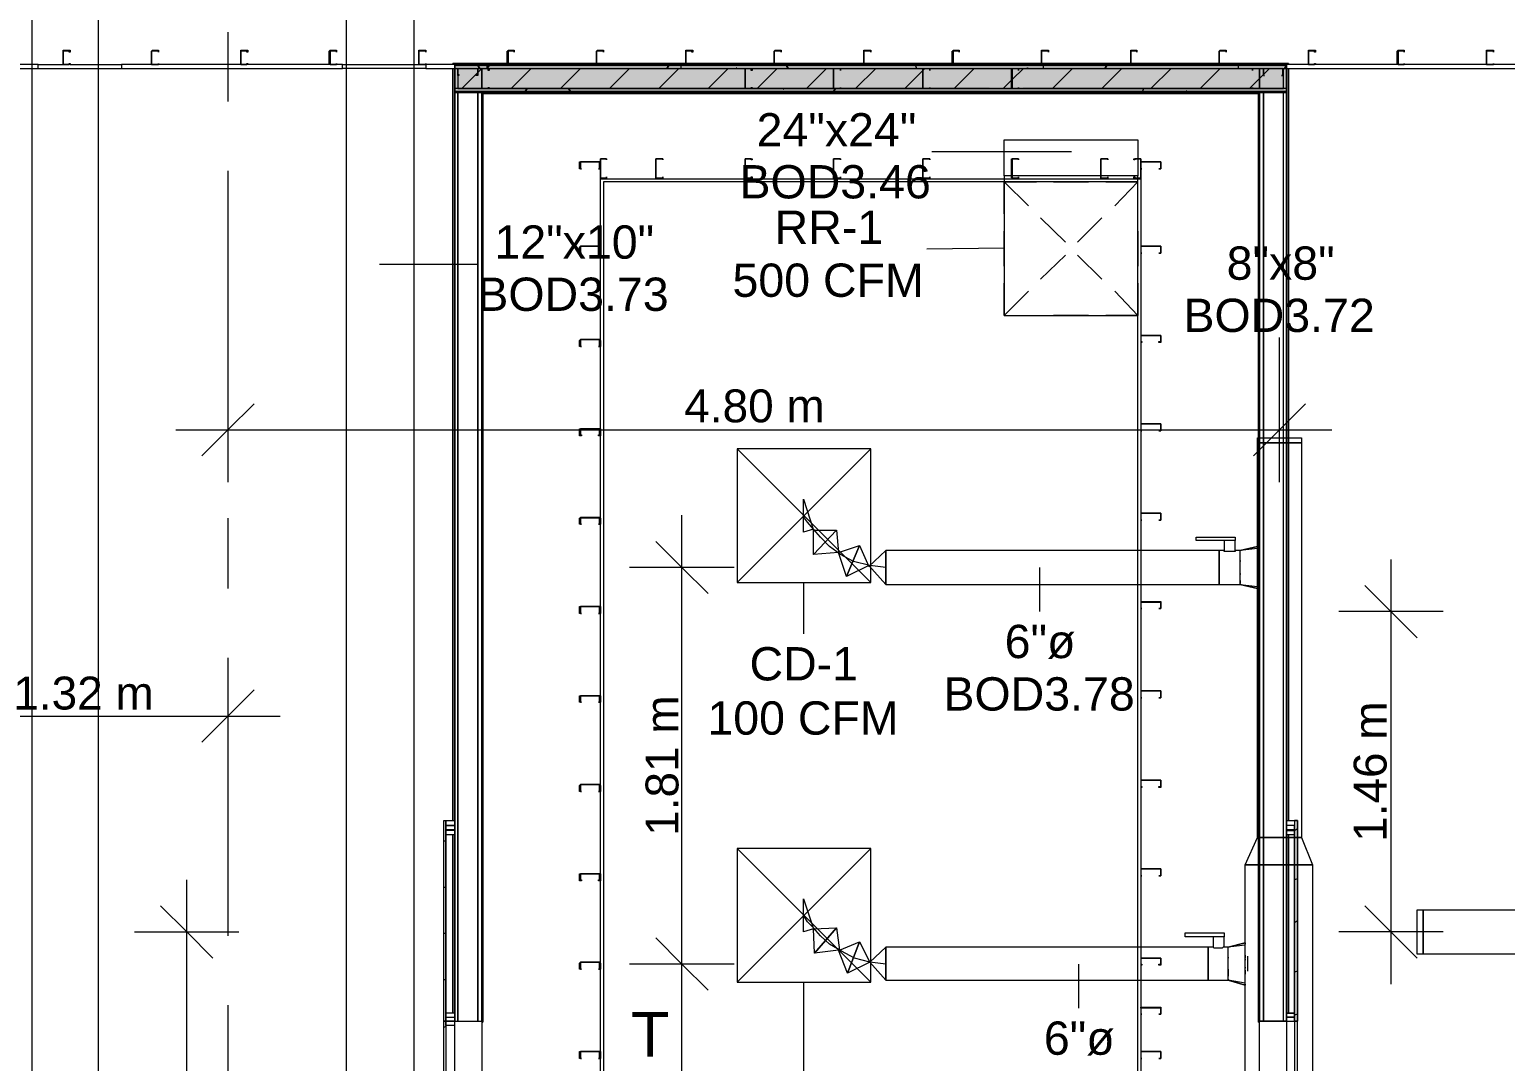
# Model space of a CAD drawing. Header units: metres. Extents: x -2 to 237, y -8 to 52.
# Drawn here: x 45.52 to 52.26, y 16.67 to 21.38 of the extents above; entities that cross this region are included whole.
import ezdxf

# ---------------------------------------------------------------- set-up
doc = ezdxf.new("R2010")
doc.units = ezdxf.units.M
doc.layers.add('HVAC - Ductos', color=5, linetype='Continuous', lineweight=0)
doc.layers.add('PDF2_Text', color=7, linetype='Continuous', lineweight=0)
doc.layers.add('PDF2_Geometry', color=7, linetype='Continuous', lineweight=0, true_color=0xaaaaaa)
doc.layers.add('PDF2_Solid Fills', color=7, linetype='Continuous', lineweight=0, true_color=0xffffff)
doc.styles.add('PDF Helvetica', font='')
doc.styles.get('PDF Helvetica').set_extended_font_data('Helvetica')

msp = doc.modelspace()

# ---------------------------------------------------------------- hatches: boundary and pattern name
at = {"layer": 'PDF2_Solid Fills', "lineweight": 0, "transparency": 33554559}
for points in [[(47.479, 21.1078), (47.479, 21.1994), (47.4653, 21.1994), (47.4653, 21.0941), (51.2589, 21.0941), (51.2589, 21.1994), (51.2452, 21.1994), (51.2452, 21.1078)], [(50.0081, 21.1124), (51.2589, 21.1078), (51.2589, 21.1994), (47.4653, 21.1994), (47.4653, 21.1078), (50.0036, 21.1124)], [(50.0081, 21.1124), (51.2451, 21.1078), (51.2451, 21.1994), (47.479, 21.1994), (47.479, 21.1078), (50.0036, 21.1124)]]:
    msp.add_hatch(color=256, dxfattribs=at).paths.add_polyline_path(points)

# ---------------------------------------------------------------- linework, layer by layer
at = {"layer": 'HVAC - Ductos', "lineweight": 0}
for points in [[(45.8387, 26.2118), (45.8387, 15.6922), (45.5364, 15.6922), (45.5364, 26.2118)], [(47.2774, 23.5086), (47.2774, 16.0542), (46.9705, 16.0542), (46.9705, 23.5086)], [(49.9714, 20.7092), (49.9714, 20.8741), (50.5808, 20.8741), (50.5808, 20.7092)], [(48.7527, 18.8536), (49.3621, 18.8536), (49.3621, 19.463), (48.7527, 19.463)], [(51.3277, 19.4905), (51.126, 19.4905), (51.126, 19.5134), (51.3277, 19.5134)], [(49.3117, 19.0232), (49.2521, 18.8811), (49.2155, 18.991), (49.1009, 18.9819), (49.2063, 19.0919), (49.2155, 18.991)], [(51.0252, 19.0598), (51.0252, 19.046), (50.8465, 19.046), (50.8465, 19.0598)], [(49.4308, 18.8445), (49.4308, 18.849), (49.4308, 18.8536), (49.4308, 18.8674), (49.4308, 18.8857), (49.4308, 18.904), (49.4308, 18.9223), (49.4308, 18.9407), (49.4308, 18.959), (49.4308, 18.9774), (49.4308, 18.9865), (49.4308, 18.9956), (49.4308, 19.0002), (49.4308, 18.9956), (49.4308, 18.9865), (49.4308, 18.9774), (49.4308, 18.959), (49.4308, 18.9407), (49.4308, 18.9223), (49.4308, 18.904), (49.4308, 18.8857), (49.4308, 18.8674), (49.4308, 18.8536), (49.4308, 18.849)], [(51.0482, 18.9544), (51.0482, 18.9498)], [(51.0482, 18.8948), (51.0482, 18.8903)], [(51.3277, 17.6899), (51.3781, 17.5661), (51.071, 17.5661), (51.126, 17.6899)], [(48.7527, 17.0301), (49.3621, 17.0301), (49.3621, 17.6395), (48.7527, 17.6395)], [(49.2063, 17.2775), (49.1055, 17.163), (49.1009, 17.2729), (49.0551, 17.2592), (49.0551, 17.4104), (49.1009, 17.2729)], [(51.8545, 17.1584), (51.8545, 17.36), (51.882, 17.36), (51.882, 17.1584)], [(54.5256, 17.1584), (51.882, 17.1584), (51.882, 17.36), (54.5256, 17.36)], [(50.7961, 17.2363), (50.7961, 17.2546), (50.9749, 17.2546), (50.9749, 17.2363)], [(50.9245, 17.1905), (50.9015, 17.1905), (50.9015, 17.1859), (50.9015, 17.1813), (50.9015, 17.1676), (50.9015, 17.1538), (50.9015, 17.1355), (50.9015, 17.1125), (50.9015, 17.0943), (50.9015, 17.0759), (50.9015, 17.0576), (50.9015, 17.0485), (50.9015, 17.0393), (50.9932, 17.0393), (50.9932, 17.0439), (50.9932, 17.0485), (50.9932, 17.0576), (50.9932, 17.0759), (50.9932, 17.0943), (50.9932, 17.1125), (50.9932, 17.1355), (50.9932, 17.1538), (50.9932, 17.1676), (50.9932, 17.1813), (50.9932, 17.1859), (50.9932, 17.1905), (50.9749, 17.1905), (50.9749, 17.2363), (50.9703, 17.2363), (50.9657, 17.2363), (50.9611, 17.2363), (50.9565, 17.2363), (50.9474, 17.2363), (50.9428, 17.2363), (50.9336, 17.2363), (50.929, 17.2363), (50.9245, 17.2363)], [(49.3575, 17.1217), (49.2567, 17.0713), (49.3117, 17.2134), (49.3575, 17.1217), (49.4308, 17.0393), (50.9015, 17.0393), (50.9015, 17.0485), (50.9015, 17.0576), (50.9015, 17.0759), (50.9015, 17.0943), (50.9015, 17.1125), (50.9015, 17.1355), (50.9015, 17.1538), (50.9015, 17.1676), (50.9015, 17.1813), (50.9015, 17.1859), (50.9015, 17.1905), (49.4308, 17.1905), (49.4308, 17.0393), (49.4308, 17.1905)], [(49.4308, 17.0393), (49.4308, 17.0485), (49.4308, 17.0576), (49.4308, 17.0759), (49.4308, 17.0943), (49.4308, 17.1125), (49.4308, 17.1355), (49.4308, 17.1538), (49.4308, 17.1676), (49.4308, 17.1813), (49.4308, 17.1859), (49.4308, 17.1905), (49.4308, 17.1859), (49.4308, 17.1813), (49.4308, 17.1676), (49.4308, 17.1538), (49.4308, 17.1355), (49.4308, 17.1125), (49.4308, 17.0943), (49.4308, 17.0759), (49.4308, 17.0576), (49.4308, 17.0485)], [(50.9932, 17.1447), (50.9932, 17.1401)], [(50.9932, 17.0897), (50.9932, 17.0851), (50.9932, 17.0576), (50.9932, 17.0851)]]:
    msp.add_lwpolyline(points, close=True, dxfattribs=at)
for points in [[(50.2785, 20.8192), (49.6416, 20.8192)], [(49.9714, 20.6817), (49.9714, 20.0724), (50.5808, 20.0724), (50.5808, 20.7092), (49.9714, 20.7092), (49.9714, 20.0724), (50.5808, 20.0724), (50.5808, 20.6817)], [(50.0814, 20.5717), (49.9714, 20.6817), (50.1181, 20.6817)], [(50.1959, 20.6817), (50.3563, 20.6817)], [(50.4342, 20.6817), (50.5808, 20.6817)], [(50.2509, 20.4068), (50.1364, 20.5168)], [(49.9714, 20.3793), (49.6187, 20.3747)], [(50.4159, 20.2373), (50.3059, 20.3473)], [(47.1216, 20.306), (47.5661, 20.306)], [(50.5808, 20.0724), (50.4754, 20.1823)], [(51.2268, 19.4905), (51.2268, 19.9715)], [(46.4298, 19.7883), (46.4298, 19.55), (46.4298, 19.3118)], [(51.2268, 19.3118), (51.2268, 19.55), (51.2268, 19.7883)], [(46.549, 19.6692), (46.4298, 19.55), (46.3107, 19.4309)], [(51.346, 19.6692), (51.2268, 19.55), (51.1077, 19.4309)], [(46.1916, 19.55), (51.4651, 19.55)], [(48.7527, 19.463), (49.3621, 18.8536)], [(49.3621, 19.463), (48.7527, 18.8536)], [(51.126, 18.9774), (51.126, 19.4905), (51.3277, 19.4905), (51.3277, 17.6899), (51.126, 17.6899), (51.126, 18.8674), (51.126, 18.8628)], [(49.1009, 19.0964), (49.0551, 19.0827), (49.0551, 19.2339), (49.1009, 19.0919), (49.2063, 19.0919), (49.1009, 18.9819), (49.1009, 19.0964), (49.1009, 19.0919)], [(48.5007, 13.7221), (48.5007, 17.1125), (48.5007, 19.1606)], [(49.4308, 18.9223), (49.3575, 18.9315), (49.2842, 18.9498), (49.2247, 18.9819), (49.1743, 19.0186), (49.133, 19.0598), (49.1009, 19.0964), (49.0735, 19.1285), (49.0597, 19.1468), (49.0551, 19.156)], [(48.3816, 19.0414), (48.5007, 18.9223), (48.6199, 18.8032)], [(49.3529, 18.9315), (49.2521, 18.8811), (49.3117, 19.0232), (49.3529, 18.9269), (49.3529, 18.9315), (49.4308, 18.8445), (50.9519, 18.8445), (50.9519, 18.849), (50.9519, 18.8536), (50.9519, 18.8674), (50.9519, 18.8857), (50.9519, 18.904), (50.9519, 18.9223), (50.9519, 18.9407), (50.9519, 18.959), (50.9519, 18.9774), (50.9519, 18.9865), (50.9519, 18.9956), (50.9519, 19.0002), (49.4308, 19.0002), (49.4308, 18.8445), (49.4308, 19.0002), (49.3529, 18.9269)], [(51.0482, 18.8536), (51.0482, 18.8674), (51.0482, 18.8857), (51.0482, 18.904), (51.0482, 18.9223), (51.0482, 18.9407), (51.0482, 18.959), (51.0482, 18.9774), (51.0482, 18.9865), (51.0482, 18.991), (51.0482, 18.9956), (51.0482, 19.0002), (51.0252, 19.0002), (51.0252, 19.046), (51.0207, 19.046), (51.0161, 19.046), (51.0115, 19.046), (51.0069, 19.046), (50.9978, 19.046), (50.9932, 19.046), (50.9886, 19.046), (50.9794, 19.046), (50.9749, 19.046), (50.9749, 19.0002), (50.9519, 19.0002), (50.9519, 18.9956), (50.9519, 18.9865), (50.9519, 18.9774), (50.9519, 18.959), (50.9519, 18.9407), (50.9519, 18.9223), (50.9519, 18.904), (50.9519, 18.8857), (50.9519, 18.8674), (50.9519, 18.8536), (50.9519, 18.849), (50.9519, 18.8445), (51.0482, 18.8445), (51.0482, 18.849), (51.0482, 18.8536), (51.0482, 18.8628), (51.0482, 18.8536), (51.0482, 18.849)], [(51.0252, 19.0002), (51.0252, 18.9956), (51.0207, 18.9956), (51.0115, 18.9956), (51.0023, 18.9956), (50.9932, 18.9956), (50.9886, 18.9956), (50.9794, 18.9956), (50.9749, 18.9956), (50.9749, 19.0002)], [(51.126, 18.9956), (51.126, 19.0048), (51.126, 19.0094), (51.126, 19.014), (51.126, 19.0186), (51.0482, 19.0002), (51.126, 19.0186), (51.126, 19.014)], [(51.126, 19.0094), (51.0482, 19.0002)], [(51.126, 18.8307), (51.126, 18.8261), (51.126, 18.8307), (51.126, 18.8353), (51.126, 18.849), (51.126, 18.8674), (51.126, 18.8903), (51.126, 18.9086), (51.126, 18.9315), (51.126, 18.9544), (51.126, 18.9774), (51.126, 18.991)], [(48.739, 18.9223), (48.5007, 18.9223), (48.2625, 18.9223)], [(50.1318, 18.9223), (50.1318, 18.7207)], [(51.126, 18.9819), (51.126, 18.9728)], [(51.126, 18.9682), (51.126, 18.9636)], [(51.126, 18.9407), (51.126, 18.9407)], [(51.1306, 18.9774), (51.1306, 18.9544), (51.1306, 18.9315), (51.1306, 18.9086), (51.1306, 18.8903), (51.1306, 18.8674)], [(51.7354, 18.959), (51.7354, 17.0209)], [(49.0551, 18.8536), (49.0551, 18.6199)], [(51.126, 18.904), (51.126, 18.8994)], [(51.126, 18.8765), (51.126, 18.8765)], [(51.126, 18.8261), (51.0482, 18.8445), (51.126, 18.8261)], [(51.0482, 18.8445), (51.126, 18.8353)], [(51.8545, 18.6016), (51.7354, 18.7207), (51.6163, 18.8399)], [(51.9737, 18.7207), (51.7354, 18.7207), (51.4972, 18.7207)], [(46.4298, 18.4825), (46.4298, 18.2443), (46.4298, 18.006)], [(46.549, 18.3634), (46.4298, 18.2443), (46.3107, 18.1251)], [(33.175, 18.2443), (37.4222, 18.2443), (39.3602, 18.2443), (42.2696, 18.2443), (45.1102, 18.2443), (46.668, 18.2443)], [(48.7527, 17.6395), (49.3621, 17.0301)], [(49.3621, 17.6395), (48.7527, 17.0301)], [(51.071, 17.1447), (51.071, 17.5661), (51.3781, 17.5661), (51.3781, 15.2616), (51.071, 15.2616), (51.071, 17.0851), (51.071, 17.0713), (51.071, 17.0667)], [(46.242, 13.7221), (46.242, 17.4974)], [(46.1228, 17.3783), (46.242, 17.2592), (46.3611, 17.1401)], [(51.8545, 17.1401), (51.7354, 17.2592), (51.6163, 17.3783)], [(49.4308, 17.1125), (49.3575, 17.1217), (49.2888, 17.1401), (49.2292, 17.1721), (49.1743, 17.2042), (49.133, 17.2408), (49.1009, 17.2775), (49.0735, 17.305), (49.0597, 17.3279), (49.0551, 17.3325)], [(46.0037, 17.2592), (46.242, 17.2592), (46.4802, 17.2592)], [(49.2155, 17.1767), (49.1055, 17.163), (49.2063, 17.2775), (49.2201, 17.1767), (49.3117, 17.2134), (49.2567, 17.0713), (49.2155, 17.1767), (49.2201, 17.1767)], [(51.9737, 17.2592), (51.7354, 17.2592), (51.4972, 17.2592)], [(48.3816, 17.2317), (48.5007, 17.1125), (48.6199, 16.9935)], [(50.9749, 17.1905), (50.9703, 17.1905), (50.9657, 17.1859), (50.9611, 17.1859), (50.9519, 17.1859), (50.9428, 17.1859), (50.9336, 17.1859), (50.929, 17.1859), (50.9245, 17.1905)], [(51.071, 17.2088), (50.9932, 17.1905), (51.071, 17.2088)], [(51.071, 17.1996), (50.9932, 17.1905)], [(51.071, 17.1905), (51.071, 17.1996), (51.071, 17.2042), (51.071, 17.2088), (51.071, 17.2042)], [(51.071, 17.0713), (51.071, 17.0805), (51.071, 17.1034), (51.071, 17.1263), (51.071, 17.1492), (51.071, 17.1584), (51.071, 17.163), (51.071, 17.1676), (51.071, 17.1859)], [(48.739, 17.1125), (48.5007, 17.1125), (48.2625, 17.1125)], [(50.3105, 17.1125), (50.3105, 16.911)], [(51.071, 17.1538), (51.071, 17.1401)], [(51.071, 17.1355), (51.071, 17.1309)], [(51.0802, 17.1492), (51.0802, 17.1263), (51.0802, 17.1034), (51.0802, 17.0805)], [(51.071, 17.0209), (51.071, 17.0163), (50.9932, 17.0393), (50.9932, 17.0439), (50.9932, 17.0393)], [(51.071, 17.0255), (50.9932, 17.0393), (51.071, 17.0163), (51.071, 17.0209), (51.071, 17.0255), (51.071, 17.0301), (51.071, 17.0393)], [(51.071, 17.0988), (51.071, 17.0943)], [(51.071, 17.0439), (51.071, 17.0576), (51.071, 17.0622)], [(51.071, 17.0347), (51.071, 17.0347)], [(49.0551, 17.0301), (49.0551, 15.9992)]]:
    msp.add_lwpolyline(points, dxfattribs=at)
at = {"layer": 'PDF2_Geometry', "lineweight": 0}
for points in [[(46.4298, 21.3644), (46.4298, 21.0483)], [(45.6784, 21.2774), (45.6784, 21.2774)], [(46.4893, 21.2774), (46.4893, 21.2774)], [(46.8971, 21.2774), (46.8971, 21.2774)], [(47.3003, 21.2819), (47.3324, 21.2819)], [(47.3003, 21.2774), (47.3003, 21.2819)], [(47.3003, 21.2774), (47.3003, 21.2178)], [(47.3003, 21.2774), (47.3003, 21.2774)], [(47.3324, 21.2774), (47.3003, 21.2774)], [(47.3003, 21.2178), (47.3003, 21.2774)], [(47.3324, 21.2819), (47.3324, 21.2728)], [(47.3324, 21.2728), (47.3324, 21.2774)], [(47.7081, 21.2774), (47.7081, 21.2774)], [(48.5191, 21.2774), (48.5191, 21.2774)], [(49.33, 21.2774), (49.33, 21.2774)], [(49.7378, 21.2774), (49.7378, 21.2774)], [(50.141, 21.2774), (50.141, 21.2774)], [(50.5488, 21.2774), (50.5488, 21.2774)], [(51.3597, 21.2774), (51.3597, 21.2774)], [(51.7675, 21.2774), (51.7675, 21.2774)], [(52.1707, 21.2774), (52.1707, 21.2774)], [(45.1194, 21.1994), (44.2306, 21.1994), (44.2306, 21.2178), (45.1194, 21.2178), (45.1194, 21.1994), (45.5638, 21.1994), (45.9441, 21.1994)], [(45.5638, 21.1994), (45.5638, 21.2178), (45.6784, 21.2178)], [(45.6784, 21.2178), (45.6784, 21.2178)], [(45.6784, 21.2178), (45.6784, 21.2178)], [(45.7105, 21.2178), (45.9441, 21.2178), (45.9441, 21.1994), (46.9521, 21.1994), (46.9521, 21.2178), (47.3324, 21.2178), (47.3324, 21.1994), (47.6119, 21.1994)], [(46.1136, 21.2728), (46.1136, 21.2728)], [(46.1136, 21.2224), (46.1136, 21.2224)], [(46.4893, 21.2178), (46.4893, 21.2178)], [(46.4893, 21.2178), (46.4893, 21.2178)], [(46.8971, 21.2178), (46.8971, 21.2178)], [(46.9247, 21.2728), (46.9247, 21.2728)], [(46.9247, 21.2224), (46.9247, 21.2224)], [(47.3003, 21.2178), (47.3324, 21.2178)], [(47.3003, 21.2178), (47.3003, 21.2178)], [(47.3003, 21.2178), (47.3003, 21.2178)], [(47.3324, 21.2178), (47.3003, 21.2178)], [(47.3324, 21.2728), (47.3324, 21.2728)], [(47.3324, 21.2224), (47.3324, 21.2224)], [(47.5707, 21.1994), (47.6119, 21.1994), (47.6119, 21.2178), (47.3324, 21.2178), (47.3324, 21.1994), (47.4836, 21.1994)], [(47.4653, 21.1078), (47.4653, 21.2132), (51.2589, 21.2132), (51.2589, 21.2178), (51.2589, 21.2132), (47.4653, 21.2132), (47.4653, 21.2178), (51.2589, 21.2178), (50.984, 21.2178), (51.2589, 21.2178), (51.2589, 21.2224), (50.9519, 21.2224), (50.5488, 21.2224), (50.141, 21.2224), (49.7378, 21.2224), (50.141, 21.2224), (50.5488, 21.2224), (50.9519, 21.2224), (51.2589, 21.2224), (51.2589, 21.2178), (51.2589, 21.2132), (51.2589, 21.1078)], [(47.4653, 21.2224), (47.4653, 21.2224)], [(47.621, 21.1994), (51.2589, 21.1994), (51.2589, 21.2132), (47.4653, 21.2132), (47.4653, 21.1994), (47.5889, 21.1994)], [(47.6119, 21.2178), (48.4961, 21.2178)], [(47.7081, 21.2178), (47.7081, 21.2178)], [(47.7356, 21.2728), (47.7356, 21.2728)], [(47.7356, 21.2224), (47.7356, 21.2224)], [(48.1433, 21.2728), (48.1433, 21.2728)], [(48.1433, 21.2224), (48.1433, 21.2224)], [(48.5191, 21.2178), (48.5191, 21.2178)], [(48.5191, 21.2178), (48.5191, 21.2178)], [(48.6245, 21.2132), (48.6245, 21.2132)], [(48.6245, 21.2132), (48.6245, 21.2132)], [(48.9543, 21.2728), (48.9543, 21.2728)], [(48.9543, 21.2224), (48.9543, 21.2224)], [(49.33, 21.2178), (49.33, 21.2178)], [(49.33, 21.2178), (49.33, 21.2178)], [(49.3621, 21.2728), (49.3621, 21.2728)], [(49.3621, 21.2224), (49.3621, 21.2224)], [(49.7378, 21.2178), (49.7378, 21.2178)], [(49.7653, 21.2728), (49.7653, 21.2728)], [(49.7653, 21.2224), (49.7653, 21.2224)], [(50.141, 21.2178), (50.141, 21.2178)], [(50.141, 21.2178), (50.141, 21.2178)], [(50.1501, 21.2178), (51.039, 21.2178)], [(50.1731, 21.2728), (50.1731, 21.2728)], [(50.1731, 21.2224), (50.1731, 21.2224)], [(50.2005, 21.2132), (50.2005, 21.2132)], [(50.2005, 21.2132), (50.2005, 21.2132)], [(50.5488, 21.2178), (50.5488, 21.2178)], [(50.5488, 21.2178), (50.5488, 21.2178)], [(50.5762, 21.2728), (50.5762, 21.2728)], [(50.5762, 21.2224), (50.5762, 21.2224)], [(50.984, 21.2728), (50.984, 21.2728)], [(50.984, 21.2224), (50.984, 21.2224)], [(51.039, 21.1994), (53.229, 21.1994), (53.229, 21.2178), (54.1179, 21.2178), (54.1179, 21.1994), (56.2254, 21.1994), (56.4317, 21.1994)], [(51.2498, 21.1994), (51.2589, 21.2132), (51.2498, 21.1994), (51.2452, 21.1948)], [(51.2589, 21.2224), (51.2589, 21.2224)], [(51.3597, 21.2178), (51.3597, 21.2178)], [(51.3597, 21.2178), (51.3597, 21.2178)], [(51.7675, 21.2178), (51.7675, 21.2178)], [(51.795, 21.2728), (51.795, 21.2728)], [(51.795, 21.2224), (51.795, 21.2224)], [(52.1707, 21.2178), (52.1707, 21.2178)], [(52.1707, 21.2178), (52.1707, 21.2178)], [(52.2028, 21.2728), (52.2028, 21.2728)], [(52.2028, 21.2224), (52.2028, 21.2224)], [(47.3324, 21.1994), (46.9521, 21.1994)], [(47.4653, 16.8331), (47.4241, 16.8331), (47.4241, 16.8514), (47.4653, 16.8514), (47.479, 16.8514), (47.479, 21.0895), (47.4653, 21.0895), (47.4653, 21.1994), (47.4653, 21.0895), (47.4653, 21.0849), (47.4653, 21.0895), (47.4653, 16.8514), (47.4241, 16.8514), (47.4241, 16.8698), (47.4241, 17.7265), (47.4653, 17.7265), (47.4653, 17.7219), (47.4241, 17.7219), (47.4241, 17.7036), (47.4653, 17.7036), (47.4653, 16.8881), (47.4241, 16.8881), (47.4241, 16.8698), (47.4653, 16.8698)], [(47.479, 21.1994), (47.5889, 21.1994), (47.4653, 21.1994), (47.4653, 21.1078), (47.4653, 21.0941), (51.2589, 21.0941), (51.2589, 21.1078), (51.2589, 21.1994)], [(47.479, 21.1674), (47.479, 21.1078), (51.2452, 21.1078), (51.2452, 21.1994), (47.621, 21.1994), (51.2589, 21.1994), (51.2589, 21.1078), (47.4653, 21.1078), (47.4653, 21.1994)], [(47.5707, 21.1994), (47.5707, 21.1994)], [(47.5707, 21.1994), (47.5707, 21.1994)], [(47.5889, 21.1994), (47.5889, 21.1994)], [(47.5889, 21.1994), (47.5889, 21.1994)], [(48.4961, 21.1994), (50.1501, 21.1994)], [(48.7894, 21.1994), (48.7894, 21.1994)], [(48.7894, 21.1994), (48.7894, 21.1994)], [(49.2247, 21.1903), (49.2247, 21.1903)], [(49.6003, 21.1994), (49.6003, 21.1994)], [(49.6003, 21.1994), (49.6003, 21.1994)], [(49.6324, 21.1903), (49.6324, 21.1903)], [(50.0081, 21.1994), (50.0081, 21.1994)], [(50.0356, 21.1903), (50.0356, 21.1903)], [(47.4241, 17.7265), (47.4241, 17.7448), (47.4241, 17.7678), (47.4653, 17.7678), (47.4653, 21.0849), (47.4653, 17.7678), (47.4653, 17.7448), (47.4241, 17.7448), (47.4653, 17.7448), (47.4653, 17.7265), (47.4653, 17.7219)], [(47.4653, 21.0895), (47.4653, 16.8514), (47.4653, 21.0895)], [(47.4653, 11.1838), (47.4653, 16.8514), (47.5889, 16.8514), (47.5889, 21.0895), (47.4653, 21.0895), (47.4653, 16.8514), (47.5889, 16.8514), (47.5889, 21.0895), (47.5707, 21.0895), (47.5707, 16.8514), (47.5889, 16.8514), (47.5889, 21.0849), (47.5889, 16.8514), (47.5889, 15.3945)], [(47.5889, 21.1078), (47.5889, 21.1078)], [(47.5889, 21.1078), (47.5889, 21.1078)], [(47.5889, 16.8514), (47.5889, 21.0895), (47.5889, 16.8514)], [(48.7894, 21.1078), (48.7894, 21.1078)], [(48.7894, 21.1078), (48.7894, 21.1078)], [(49.2247, 21.1124), (49.2247, 21.1124)], [(49.6003, 21.1078), (49.6003, 21.1078)], [(49.6003, 21.1078), (49.6003, 21.1078)], [(49.6324, 21.1124), (49.6324, 21.1124)], [(50.0081, 21.1078), (50.0081, 21.1078)], [(50.0356, 21.1124), (50.0356, 21.1124)], [(51.1352, 21.0895), (51.1352, 16.8514), (51.1352, 21.0895)], [(51.1352, 15.3945), (51.1352, 16.8514), (51.1352, 21.0895), (51.2589, 21.0895), (51.2589, 16.8514), (51.2956, 16.8514), (51.2956, 16.8698), (51.2956, 16.8881), (51.2589, 16.8881), (51.2589, 17.7036), (51.2956, 17.7036), (51.2956, 17.7219), (51.3093, 17.7311)], [(51.1536, 21.0895), (51.1352, 21.0895)], [(51.1352, 21.0895), (51.1352, 16.8514)], [(51.1536, 16.8514), (51.1536, 21.0895)], [(51.2589, 16.8514), (51.2452, 16.8514), (51.2452, 21.0895), (51.2589, 21.0895), (51.2589, 16.8514), (51.2589, 11.1838)], [(51.2589, 16.8514), (51.2589, 21.0895), (51.2589, 16.8514)], [(48.038, 20.7734), (48.038, 20.7734)], [(48.0425, 20.7413), (48.0425, 20.7413)], [(48.1205, 20.7413), (48.1205, 20.7413)], [(48.125, 20.7734), (48.125, 20.7734)], [(48.1296, 20.7871), (48.1296, 20.7871)], [(48.1296, 20.7871), (48.1296, 20.7871)], [(48.1571, 20.7825), (48.1571, 20.7825)], [(48.4136, 20.7825), (48.4136, 20.7825)], [(48.7894, 20.7871), (48.7894, 20.7871)], [(48.7894, 20.7871), (48.7894, 20.7871)], [(49.2247, 20.7825), (49.2247, 20.7825)], [(49.6003, 20.7871), (49.6003, 20.7871)], [(49.6003, 20.7871), (49.6003, 20.7871)], [(49.6324, 20.7825), (49.6324, 20.7825)], [(50.0081, 20.7871), (50.0081, 20.7871)], [(50.0356, 20.7825), (50.0356, 20.7825)], [(50.4113, 20.7871), (50.4113, 20.7871)], [(50.4113, 20.7871), (50.4113, 20.7871)], [(50.4434, 20.7825), (50.4434, 20.7825)], [(50.5946, 20.7871), (50.5946, 20.7871)], [(50.5946, 20.7871), (50.5946, 20.7871)], [(50.5992, 20.7413), (50.5992, 20.7413)], [(50.677, 20.7413), (50.677, 20.7413)], [(50.6862, 20.7734), (50.6862, 20.7734)], [(50.6862, 20.7734), (50.6862, 20.7734)], [(46.4298, 20.7321), (46.4298, 19.463)], [(48.1296, 20.7), (48.1296, 20.7)], [(48.1571, 20.7046), (48.1571, 20.7046)], [(48.4136, 20.7046), (48.4136, 20.7046)], [(48.7894, 20.7), (48.7894, 20.7)], [(49.2247, 20.7046), (49.2247, 20.7046)], [(49.6003, 20.7), (49.6003, 20.7)], [(49.6324, 20.7046), (49.6324, 20.7046)], [(50.0081, 20.7), (50.0081, 20.7)], [(50.0356, 20.7046), (50.0356, 20.7046)], [(50.4113, 20.7), (50.4113, 20.7)], [(50.4434, 20.7046), (50.4434, 20.7046)], [(50.5946, 20.7), (50.5946, 20.7)], [(48.0425, 20.3564), (48.0425, 20.3564)], [(48.1205, 20.3564), (48.1205, 20.3564)], [(50.5946, 20.3885), (50.5992, 20.3885), (50.6862, 20.3885), (50.6862, 20.3839), (50.6862, 20.3564), (50.677, 20.3564), (50.6862, 20.3564), (50.6862, 20.3839), (50.6862, 20.3885), (50.5992, 20.3885), (50.5946, 20.3885), (50.5946, 20.3839), (50.5946, 20.3564)], [(50.5992, 20.3564), (50.5992, 20.3564)], [(50.677, 20.3564), (50.677, 20.3564)], [(48.0425, 19.9303), (48.0425, 19.9303)], [(48.1205, 19.9303), (48.1205, 19.9303)], [(50.5946, 19.9807), (50.5992, 19.9807), (50.6862, 19.9807), (50.6862, 19.9486), (50.677, 19.9486), (50.677, 19.9532), (50.6862, 19.9532), (50.6862, 19.9807), (50.5992, 19.9807), (50.5946, 19.9807), (50.5946, 19.9532), (50.5992, 19.9532), (50.5992, 19.9486), (50.5946, 19.9486)], [(50.6862, 19.9807), (50.6862, 19.9807)], [(50.6862, 19.9807), (50.6862, 19.9807)], [(48.038, 19.5546), (48.038, 19.5546)], [(48.125, 19.5546), (48.125, 19.5546)], [(50.5946, 19.5775), (50.5992, 19.5775), (50.6862, 19.5775), (50.6862, 19.573), (50.6862, 19.5454), (50.677, 19.5454), (50.6862, 19.5454), (50.6862, 19.573), (50.6862, 19.5775), (50.5992, 19.5775), (50.5946, 19.573), (50.5946, 19.5454)], [(50.5992, 19.5454), (50.5992, 19.5454)], [(50.677, 19.5454), (50.677, 19.5454)], [(46.4298, 19.1468), (46.4298, 18.8261)], [(48.038, 19.1468), (48.038, 19.1468)], [(48.125, 19.1468), (48.125, 19.1468)], [(50.5946, 19.1698), (50.5992, 19.1698), (50.6862, 19.1698), (50.6862, 19.1377), (50.677, 19.1377), (50.6862, 19.1377), (50.6862, 19.1698), (50.5992, 19.1698), (50.5946, 19.1698), (50.5946, 19.1377)], [(50.5992, 19.1377), (50.5992, 19.1377)], [(50.677, 19.1377), (50.677, 19.1377)], [(50.6862, 19.1698), (50.6862, 19.1698)], [(50.6862, 19.1698), (50.6862, 19.1698)], [(48.0425, 19.1194), (48.0425, 19.1194)], [(48.1205, 19.1194), (48.1205, 19.1194)], [(48.038, 18.7437), (48.038, 18.7437)], [(48.125, 18.7437), (48.125, 18.7437)], [(50.5946, 18.7619), (50.5992, 18.7665), (50.6862, 18.7665), (50.6862, 18.7619), (50.6862, 18.7345), (50.677, 18.7345), (50.6862, 18.7345), (50.6862, 18.7619), (50.5992, 18.7619), (50.5946, 18.7619), (50.5946, 18.7345)], [(50.5992, 18.7345), (50.5992, 18.7345)], [(50.677, 18.7345), (50.677, 18.7345)], [(50.6862, 18.7619), (50.6862, 18.7619)], [(48.0425, 18.7116), (48.0425, 18.7116)], [(48.1205, 18.7116), (48.1205, 18.7116)], [(46.4298, 18.51), (46.4298, 17.2408)], [(48.038, 18.3359), (48.038, 18.3359)], [(48.125, 18.3359), (48.125, 18.3359)], [(50.5946, 18.3588), (50.5992, 18.3588), (50.6862, 18.3588), (50.6862, 18.3267), (50.677, 18.3267), (50.6862, 18.3267), (50.6862, 18.3588), (50.5992, 18.3588), (50.5946, 18.3588), (50.5946, 18.3267)], [(50.5992, 18.3267), (50.5992, 18.3267)], [(50.677, 18.3267), (50.677, 18.3267)], [(50.6862, 18.3588), (50.6862, 18.3588)], [(50.6862, 18.3588), (50.6862, 18.3588)], [(48.0425, 18.3084), (48.0425, 18.3084)], [(48.1205, 18.3084), (48.1205, 18.3084)], [(50.5946, 17.951), (50.5992, 17.951), (50.6862, 17.951), (50.6862, 17.919), (50.677, 17.919), (50.677, 17.9236), (50.6862, 17.9236), (50.6862, 17.951), (50.5992, 17.951), (50.5946, 17.951), (50.5946, 17.9236), (50.5992, 17.9236), (50.5992, 17.919), (50.5946, 17.919)], [(50.6862, 17.951), (50.6862, 17.951)], [(50.6862, 17.951), (50.6862, 17.951)], [(48.0425, 17.9006), (48.0425, 17.9006)], [(48.1205, 17.9006), (48.1205, 17.9006)], [(47.4149, 15.6327), (47.4149, 15.8343), (47.4149, 14.8309), (47.4241, 14.8309), (47.4241, 15.8343), (47.4149, 15.8343), (47.4149, 16.8514), (47.4149, 17.7678), (47.4241, 17.7678), (47.4241, 16.8514), (47.4149, 16.8514), (47.4149, 17.7678), (47.4241, 17.7678)], [(51.2589, 17.7219), (51.2589, 17.7265), (51.2956, 17.7265), (51.2956, 17.7448), (51.2589, 17.7448), (51.2589, 17.7265), (51.2589, 17.7219), (51.2956, 17.7219)], [(51.2589, 17.7036), (51.2589, 16.8881), (51.2956, 16.8881), (51.2956, 17.7265)], [(51.2956, 17.7678), (51.3093, 17.7678), (51.3093, 16.8514), (51.2956, 16.8514), (51.2956, 15.8343), (51.3093, 15.8343), (51.3093, 16.8514)], [(47.4241, 17.6761), (47.4149, 17.6715)], [(47.4653, 17.7036), (47.4653, 16.8881)], [(48.038, 17.5249), (48.038, 17.5249)], [(48.125, 17.5249), (48.125, 17.5249)], [(50.5946, 17.5478), (50.5992, 17.5478), (50.6862, 17.5478), (50.6862, 17.5433), (50.6862, 17.5158), (50.677, 17.5158), (50.6862, 17.5158), (50.6862, 17.5433), (50.6862, 17.5478), (50.5992, 17.5478), (50.5946, 17.5478), (50.5946, 17.5433), (50.5946, 17.5158)], [(50.5992, 17.5158), (50.5992, 17.5158)], [(50.677, 17.5158), (50.677, 17.5158)], [(47.4241, 17.4654), (47.4149, 17.4608)], [(51.3093, 17.502), (51.2956, 17.4974)], [(51.3093, 17.3096), (51.2956, 17.3004)], [(47.4241, 17.2546), (47.4149, 17.25)], [(50.5946, 17.1401), (50.5992, 17.1401), (50.6862, 17.1401), (50.6862, 17.108), (50.677, 17.108), (50.677, 17.1125), (50.6862, 17.1125), (50.6862, 17.1401), (50.5992, 17.1401), (50.5946, 17.1401), (50.5946, 17.1125), (50.5992, 17.1125), (50.5992, 17.108), (50.5946, 17.108)], [(50.6862, 17.1401), (50.6862, 17.1401)], [(50.6862, 17.1401), (50.6862, 17.1401)], [(47.4241, 17.0439), (47.4149, 17.0393)], [(48.0425, 17.0897), (48.0425, 17.0897)], [(48.1205, 17.0897), (48.1205, 17.0897)], [(51.3093, 17.0805), (51.2956, 17.0759)], [(46.4298, 16.9247), (46.4298, 16.604)], [(50.5946, 16.911), (50.5946, 16.9156), (50.5992, 16.9156), (50.6862, 16.9156), (50.6862, 16.911), (50.6862, 16.8835), (50.677, 16.8835), (50.6862, 16.8835), (50.6862, 16.911), (50.5992, 16.911), (50.5946, 16.911), (50.5946, 16.8835)], [(50.6862, 16.911), (50.6862, 16.911)], [(47.4149, 16.8514), (47.4241, 16.8514), (47.4241, 15.8343), (47.4149, 15.8343)], [(47.4653, 16.8514), (47.4653, 16.8514)], [(50.5992, 16.8835), (50.5992, 16.8835)], [(50.677, 16.8835), (50.677, 16.8835)], [(51.1352, 16.8514), (51.1352, 16.8514)], [(51.1352, 16.8514), (51.1536, 16.8514)], [(51.2589, 16.8698), (51.2956, 16.8698), (51.2589, 16.8698)], [(51.3093, 16.8835), (51.2956, 16.8789)], [(47.4241, 16.8285), (47.4149, 16.8239)], [(48.038, 16.714), (48.038, 16.714)], [(48.125, 16.714), (48.125, 16.714)], [(50.5946, 16.714), (50.5992, 16.714), (50.6862, 16.714), (50.6862, 16.6819), (50.677, 16.6819), (50.6862, 16.6819), (50.6862, 16.714), (50.5992, 16.714), (50.5946, 16.714), (50.5946, 16.6819)], [(50.6862, 16.714), (50.6862, 16.714)], [(50.6862, 16.714), (50.6862, 16.714)], [(48.0425, 16.6819), (48.0425, 16.6819)], [(48.1205, 16.6819), (48.1205, 16.6819)], [(50.5992, 16.6819), (50.5992, 16.6819)], [(50.677, 16.6819), (50.677, 16.6819)]]:
    msp.add_lwpolyline(points, dxfattribs=at)
for points in [[(45.6784, 21.2178), (45.6784, 21.2774), (45.6784, 21.2819), (45.7105, 21.2819), (45.7105, 21.2728), (45.7059, 21.2728), (45.7059, 21.2774), (45.6784, 21.2774), (45.6784, 21.2178), (45.7059, 21.2178), (45.7059, 21.2224), (45.7105, 21.2224), (45.7105, 21.2178)], [(46.0862, 21.2178), (46.0816, 21.2178), (46.0816, 21.2774), (46.0862, 21.2819), (46.1136, 21.2819), (46.1136, 21.2728), (46.1136, 21.2774), (46.0862, 21.2774), (46.0816, 21.2774), (46.0816, 21.2178), (46.0862, 21.2178), (46.1136, 21.2178)], [(46.4893, 21.2178), (46.4893, 21.2774), (46.4893, 21.2819), (46.5214, 21.2819), (46.5214, 21.2728), (46.5169, 21.2728), (46.5169, 21.2774), (46.4893, 21.2774), (46.4893, 21.2178), (46.5169, 21.2178), (46.5169, 21.2224), (46.5214, 21.2224), (46.5214, 21.2178)], [(46.8971, 21.2178), (46.8925, 21.2178), (46.8925, 21.2774), (46.8971, 21.2819), (46.9247, 21.2819), (46.9247, 21.2728), (46.9247, 21.2774), (46.8971, 21.2774), (46.8971, 21.2178), (46.9247, 21.2178)], [(47.7081, 21.2178), (47.7035, 21.2178), (47.7035, 21.2774), (47.7081, 21.2774), (47.7081, 21.2819), (47.7356, 21.2819), (47.7356, 21.2728), (47.7356, 21.2774), (47.7081, 21.2774), (47.7081, 21.2178), (47.7356, 21.2178)], [(48.1159, 21.2178), (48.1113, 21.2178), (48.1113, 21.2774), (48.1159, 21.2819), (48.1433, 21.2819), (48.1433, 21.2728), (48.1433, 21.2774), (48.1159, 21.2774), (48.1113, 21.2774), (48.1113, 21.2178), (48.1159, 21.2178), (48.1433, 21.2178)], [(48.5191, 21.2178), (48.5191, 21.2774), (48.5191, 21.2819), (48.5511, 21.2819), (48.5511, 21.2728), (48.5465, 21.2728), (48.5465, 21.2774), (48.5191, 21.2774), (48.5191, 21.2178), (48.5465, 21.2178), (48.5465, 21.2224), (48.5511, 21.2224), (48.5511, 21.2178)], [(48.9268, 21.2178), (48.9222, 21.2178), (48.9222, 21.2774), (48.9268, 21.2819), (48.9543, 21.2819), (48.9543, 21.2728), (48.9543, 21.2774), (48.9268, 21.2774), (48.9222, 21.2774), (48.9222, 21.2178), (48.9268, 21.2178), (48.9543, 21.2178)], [(49.33, 21.2178), (49.33, 21.2774), (49.33, 21.2819), (49.3621, 21.2819), (49.3621, 21.2728), (49.3621, 21.2774), (49.33, 21.2774), (49.33, 21.2178), (49.3621, 21.2178)], [(49.7378, 21.2178), (49.7332, 21.2178), (49.7332, 21.2774), (49.7378, 21.2774), (49.7378, 21.2819), (49.7653, 21.2819), (49.7653, 21.2728), (49.7653, 21.2774), (49.7378, 21.2774), (49.7378, 21.2178), (49.7653, 21.2178)], [(50.141, 21.2178), (50.141, 21.2774), (50.141, 21.2819), (50.1731, 21.2819), (50.1731, 21.2728), (50.1731, 21.2774), (50.141, 21.2774), (50.141, 21.2178), (50.1731, 21.2178)], [(50.5488, 21.2178), (50.5488, 21.2774), (50.5488, 21.2819), (50.5762, 21.2819), (50.5762, 21.2728), (50.5762, 21.2774), (50.5488, 21.2774), (50.5488, 21.2178), (50.5762, 21.2178)], [(50.9565, 21.2178), (50.9519, 21.2178), (50.9519, 21.2774), (50.9565, 21.2819), (50.984, 21.2819), (50.984, 21.2728), (50.984, 21.2774), (50.9565, 21.2774), (50.9519, 21.2774), (50.9519, 21.2178), (50.9565, 21.2178), (50.984, 21.2178)], [(51.3597, 21.2178), (51.3597, 21.2774), (51.3597, 21.2819), (51.3918, 21.2819), (51.3918, 21.2728), (51.3872, 21.2728), (51.3872, 21.2774), (51.3597, 21.2774), (51.3597, 21.2178), (51.3872, 21.2178), (51.3872, 21.2224), (51.3918, 21.2224), (51.3918, 21.2178)], [(51.7675, 21.2178), (51.7629, 21.2178), (51.7629, 21.2774), (51.7675, 21.2819), (51.795, 21.2819), (51.795, 21.2728), (51.795, 21.2774), (51.7675, 21.2774), (51.7675, 21.2178), (51.795, 21.2178)], [(52.1707, 21.2178), (52.1707, 21.2774), (52.1707, 21.2819), (52.2028, 21.2819), (52.2028, 21.2728), (52.2028, 21.2774), (52.1707, 21.2774), (52.1707, 21.2178), (52.2028, 21.2178)], [(45.5638, 21.2178), (45.1194, 21.2178), (45.1194, 21.1994), (45.5638, 21.1994)], [(46.9521, 21.2178), (45.9441, 21.2178), (45.9441, 21.1994), (46.9521, 21.1994)], [(46.1136, 21.2224), (46.1136, 21.2178)], [(46.9247, 21.2224), (46.9247, 21.2178)], [(47.3324, 21.2224), (47.3324, 21.2178)], [(47.4561, 21.2224), (47.4561, 21.2178), (47.4561, 21.2224), (47.4653, 21.2224)], [(47.4653, 21.2224), (47.7035, 21.2224), (47.4653, 21.2224), (47.4653, 21.2178), (47.7081, 21.2178), (47.4653, 21.2178)], [(51.2589, 21.2178), (47.4653, 21.2178), (47.4653, 21.0895), (51.2589, 21.0895)], [(47.4653, 21.2132), (47.4653, 21.2178)], [(47.5707, 21.2132), (47.5798, 21.1994)], [(47.6119, 21.1994), (47.621, 21.2132)], [(47.7081, 21.2224), (48.1113, 21.2224), (48.5191, 21.2224), (48.9222, 21.2224), (49.33, 21.2224), (49.7332, 21.2224), (49.33, 21.2224), (48.9222, 21.2224), (48.5191, 21.2224), (48.1113, 21.2224)], [(47.7356, 21.2224), (47.7356, 21.2178)], [(48.1159, 21.2178), (47.7356, 21.2178)], [(48.1433, 21.2224), (48.1433, 21.2178)], [(48.5191, 21.2178), (48.1433, 21.2178)], [(48.432, 21.1994), (48.4412, 21.2132)], [(50.1501, 21.2178), (48.4961, 21.2178), (48.4961, 21.1994), (50.1501, 21.1994)], [(48.9268, 21.2178), (48.5511, 21.2178)], [(48.9543, 21.2224), (48.9543, 21.2178)], [(49.33, 21.2178), (48.9543, 21.2178)], [(48.9772, 21.2132), (48.9864, 21.1994)], [(49.3621, 21.2224), (49.3621, 21.2178)], [(49.7378, 21.2178), (49.3621, 21.2178)], [(49.5683, 21.2086), (49.5729, 21.1994)], [(49.7653, 21.2224), (49.7653, 21.2178)], [(50.141, 21.2178), (49.7653, 21.2178)], [(50.1731, 21.2224), (50.1731, 21.2178)], [(50.5488, 21.2178), (50.1731, 21.2178)], [(50.4296, 21.1994), (50.4388, 21.2132)], [(50.5762, 21.2224), (50.5762, 21.2178)], [(50.9565, 21.2178), (50.5762, 21.2178)], [(50.984, 21.2224), (50.984, 21.2178)], [(53.229, 21.2178), (51.039, 21.2178), (51.039, 21.1994), (53.229, 21.1994)], [(51.2681, 21.2224), (51.2589, 21.2224), (51.2681, 21.2224), (51.2681, 21.2178)], [(51.795, 21.2224), (51.795, 21.2178)], [(52.2028, 21.2224), (52.2028, 21.2178)], [(47.4561, 21.1994), (47.4561, 17.7678)], [(47.479, 21.1994), (47.4836, 21.1994), (47.5707, 21.1994), (47.5707, 21.1674), (47.5615, 21.1674), (47.5615, 21.172), (47.5707, 21.172), (47.5707, 21.1994), (47.4836, 21.1994), (47.479, 21.1994), (47.479, 21.172), (47.4836, 21.172), (47.4836, 21.1674), (47.479, 21.1674)], [(47.5889, 21.1078), (47.5889, 21.1994), (47.621, 21.1994), (47.621, 21.1903), (47.6165, 21.1903), (47.6165, 21.1994), (47.5889, 21.1994), (47.5889, 21.1078), (47.6165, 21.1078), (47.6165, 21.1124), (47.621, 21.1124), (47.621, 21.1078)], [(48.7482, 21.204), (48.7527, 21.1994)], [(48.7894, 21.1078), (48.7894, 21.1994), (48.8214, 21.1994), (48.8214, 21.1903), (48.8169, 21.1903), (48.8169, 21.1994), (48.7894, 21.1994), (48.7894, 21.1078), (48.8169, 21.1078), (48.8169, 21.1124), (48.8214, 21.1124), (48.8214, 21.1078)], [(49.1971, 21.1078), (49.1926, 21.1078), (49.1926, 21.1994), (49.1971, 21.1994), (49.2247, 21.1994), (49.2247, 21.1903), (49.2247, 21.1994), (49.1971, 21.1994), (49.1926, 21.1994), (49.1926, 21.1078), (49.1971, 21.1078), (49.2247, 21.1078)], [(49.6003, 21.1078), (49.6003, 21.1994), (49.6324, 21.1994), (49.6324, 21.1903), (49.6324, 21.1994), (49.6003, 21.1994), (49.6003, 21.1078), (49.6324, 21.1078)], [(50.0081, 21.1078), (50.0036, 21.1078), (50.0036, 21.1994), (50.0081, 21.1994), (50.0356, 21.1994), (50.0356, 21.1903), (50.0356, 21.1994), (50.0081, 21.1994), (50.0081, 21.1078), (50.0356, 21.1078)], [(50.0768, 21.1994), (50.0768, 21.204)], [(51.1032, 21.1078), (51.1352, 21.1078), (51.1352, 21.1994), (51.1032, 21.1994), (51.1032, 21.1903), (51.1032, 21.1994), (51.1352, 21.1994), (51.1352, 21.1078), (51.1032, 21.1078), (51.1032, 21.1124)], [(51.2452, 21.1674), (51.2452, 21.1994), (51.2406, 21.1994), (51.1536, 21.1994), (51.1536, 21.1674), (51.1581, 21.1674), (51.1536, 21.1674), (51.1536, 21.1994), (51.2406, 21.1994), (51.2406, 21.1674), (51.236, 21.1674)], [(51.2589, 17.7448), (51.2589, 17.7678), (51.2589, 21.1994), (51.2589, 17.7678), (51.2956, 17.7678), (51.2956, 16.8514), (51.3093, 16.8514), (51.3093, 17.7678), (51.2956, 17.7678), (51.2956, 17.7448)], [(51.2681, 21.1994), (51.2681, 17.7678)], [(47.4653, 21.1078), (47.4653, 21.0941), (51.2589, 21.0941), (51.2589, 21.1078)], [(47.4653, 21.0895), (51.2589, 21.0895), (51.2589, 21.0941), (47.4653, 21.0941)], [(47.479, 16.8514), (47.5707, 16.8514), (47.5707, 21.0895), (47.479, 21.0895)], [(51.1306, 21.0895), (51.1306, 21.0849), (47.5935, 21.0849), (47.5889, 21.0849), (47.5935, 21.0849), (47.5935, 16.8468), (47.5889, 16.8468), (47.5935, 16.8468), (47.5935, 21.0849), (51.1306, 21.0849), (51.1306, 16.8468), (51.1352, 16.8468), (51.1306, 16.8468), (51.1306, 21.0849), (51.1306, 21.0895), (47.6714, 21.0895)], [(47.786, 21.0941), (47.7952, 21.1078)], [(47.983, 21.1078), (47.9921, 21.0941)], [(48.9634, 21.1032), (48.968, 21.1078)], [(49.1926, 21.0941), (49.2017, 21.1078)], [(49.2247, 21.1124), (49.2247, 21.1078)], [(49.6324, 21.1124), (49.6324, 21.1078)], [(50.0356, 21.1124), (50.0356, 21.1078)], [(50.6037, 21.0987), (50.6083, 21.1078)], [(50.8007, 21.0987), (50.8053, 21.0941)], [(51.1352, 16.8514), (51.1352, 21.0895), (51.1306, 21.0895), (51.1352, 21.0895), (51.1352, 16.8514), (51.2589, 16.8514)], [(51.1536, 16.8514), (51.2452, 16.8514), (51.2452, 21.0895), (51.1536, 21.0895)], [(48.0334, 20.7734), (48.038, 20.7734), (48.125, 20.7734), (48.1296, 20.7734), (48.1296, 20.7413), (48.1205, 20.7413), (48.125, 20.7413), (48.125, 20.7734), (48.038, 20.7734), (48.038, 20.7413), (48.0425, 20.7413), (48.0334, 20.7413)], [(48.1296, 20.6954), (48.1296, 20.7), (48.1296, 20.7871), (48.1571, 20.7871), (48.1571, 20.7825), (48.1571, 20.7871), (48.1296, 20.7871), (48.1296, 20.7), (48.1571, 20.7), (48.1571, 20.7046), (48.1571, 20.6954)], [(48.3862, 20.6954), (48.3816, 20.6954), (48.3816, 20.7), (48.3816, 20.7871), (48.3862, 20.7871), (48.4136, 20.7871), (48.4136, 20.7825), (48.4136, 20.7871), (48.3862, 20.7871), (48.3816, 20.7871), (48.3816, 20.7), (48.3862, 20.7), (48.4136, 20.7), (48.4136, 20.7046), (48.4136, 20.6954)], [(48.7894, 20.6954), (48.7894, 20.7), (48.7894, 20.7871), (48.8214, 20.7871), (48.8214, 20.7825), (48.8169, 20.7825), (48.8169, 20.7871), (48.7894, 20.7871), (48.7894, 20.7), (48.8169, 20.7), (48.8169, 20.7046), (48.8214, 20.7046), (48.8214, 20.6954)], [(49.1971, 20.6954), (49.1926, 20.6954), (49.1926, 20.7), (49.1926, 20.7871), (49.1971, 20.7871), (49.2247, 20.7871), (49.2247, 20.7825), (49.2247, 20.7871), (49.1971, 20.7871), (49.1926, 20.7871), (49.1926, 20.7), (49.1971, 20.7), (49.2247, 20.7), (49.2247, 20.7046), (49.2247, 20.6954)], [(49.6003, 20.6954), (49.6003, 20.7), (49.6003, 20.7871), (49.6324, 20.7871), (49.6324, 20.7825), (49.6324, 20.7871), (49.6003, 20.7871), (49.6003, 20.7), (49.6324, 20.7), (49.6324, 20.7046), (49.6324, 20.6954)], [(50.0081, 20.6954), (50.0081, 20.7), (50.0036, 20.7), (50.0036, 20.7871), (50.0081, 20.7871), (50.0356, 20.7871), (50.0356, 20.7825), (50.0356, 20.7871), (50.0081, 20.7871), (50.0081, 20.7), (50.0356, 20.7), (50.0356, 20.7046), (50.0356, 20.6954)], [(50.4113, 20.6954), (50.4113, 20.7), (50.4113, 20.7871), (50.4434, 20.7871), (50.4434, 20.7825), (50.4434, 20.7871), (50.4113, 20.7871), (50.4113, 20.7), (50.4434, 20.7), (50.4434, 20.7046), (50.4434, 20.6954)], [(50.5946, 20.7871), (50.5946, 20.7), (50.5946, 20.6954), (50.5625, 20.6954), (50.5625, 20.7046), (50.5671, 20.7046), (50.5671, 20.7), (50.5946, 20.7), (50.5946, 20.7871), (50.5671, 20.7871), (50.5671, 20.7825), (50.5625, 20.7825), (50.5625, 20.7871)], [(50.5946, 20.7734), (50.5992, 20.7734), (50.6862, 20.7734), (50.6862, 20.7413), (50.677, 20.7413), (50.6862, 20.7413), (50.6862, 20.7734), (50.5992, 20.7734), (50.5946, 20.7734), (50.5946, 20.7413)], [(50.5992, 20.7413), (50.5946, 20.7413)], [(48.1296, 15.7885), (48.1296, 15.8068), (48.1296, 20.6817), (48.1296, 20.6954), (50.5946, 20.6954), (50.5946, 20.6817), (50.5946, 15.8068), (50.5946, 15.7885)], [(50.5808, 15.8068), (50.5808, 20.6817), (48.1433, 20.6817), (48.1433, 15.8068)], [(48.0334, 20.3839), (48.038, 20.3885), (48.125, 20.3885), (48.1296, 20.3839), (48.1296, 20.3564), (48.1205, 20.3564), (48.125, 20.3564), (48.125, 20.3839), (48.125, 20.3885), (48.038, 20.3885), (48.038, 20.3839), (48.038, 20.3564), (48.0425, 20.3564), (48.0334, 20.3564)], [(50.5992, 20.3564), (50.5946, 20.3564)], [(48.0334, 19.9578), (48.038, 19.9624), (48.125, 19.9624), (48.1296, 19.9578), (48.1296, 19.9303), (48.1205, 19.9303), (48.125, 19.9303), (48.125, 19.9578), (48.125, 19.9624), (48.038, 19.9624), (48.038, 19.9578), (48.038, 19.9303), (48.0425, 19.9303), (48.0334, 19.9303)], [(48.0334, 19.5546), (48.038, 19.5546), (48.125, 19.5546), (48.1296, 19.5546), (48.1296, 19.5226), (48.1205, 19.5226), (48.1205, 19.5272), (48.125, 19.5272), (48.125, 19.5546), (48.038, 19.5546), (48.038, 19.5272), (48.0425, 19.5272), (48.0425, 19.5226), (48.0334, 19.5226)], [(50.5992, 19.5454), (50.5946, 19.5454)], [(48.0334, 19.1468), (48.038, 19.1468), (48.038, 19.1514), (48.125, 19.1514), (48.125, 19.1468), (48.1296, 19.1468), (48.1296, 19.1194), (48.1205, 19.1194), (48.125, 19.1194), (48.125, 19.1468), (48.038, 19.1468), (48.038, 19.1194), (48.0425, 19.1194), (48.0334, 19.1194)], [(50.5992, 19.1377), (50.5946, 19.1377)], [(48.0334, 18.7437), (48.038, 18.7437), (48.125, 18.7437), (48.1296, 18.7437), (48.1296, 18.7116), (48.1205, 18.7116), (48.125, 18.7116), (48.125, 18.7437), (48.038, 18.7437), (48.038, 18.7116), (48.0425, 18.7116), (48.0334, 18.7116)], [(50.5992, 18.7345), (50.5946, 18.7345)], [(48.0334, 18.3359), (48.038, 18.3359), (48.125, 18.3359), (48.1296, 18.3359), (48.1296, 18.3084), (48.1205, 18.3084), (48.125, 18.3084), (48.125, 18.3359), (48.038, 18.3359), (48.038, 18.3084), (48.0425, 18.3084), (48.0334, 18.3084)], [(50.5992, 18.3267), (50.5946, 18.3267)], [(48.0334, 17.9281), (48.038, 17.9327), (48.125, 17.9327), (48.1296, 17.9281), (48.1296, 17.9006), (48.1205, 17.9006), (48.125, 17.9006), (48.125, 17.9281), (48.125, 17.9327), (48.038, 17.9327), (48.038, 17.9281), (48.038, 17.9006), (48.0425, 17.9006), (48.0334, 17.9006)], [(47.4561, 17.7265), (47.4561, 17.7219)], [(51.2681, 17.7265), (51.2681, 17.7219)], [(47.4561, 17.7036), (47.4561, 16.8881)], [(51.2681, 17.7036), (51.2681, 16.8881)], [(48.0334, 17.5249), (48.038, 17.5249), (48.125, 17.5249), (48.1296, 17.5249), (48.1296, 17.4929), (48.1205, 17.4929), (48.1205, 17.4974), (48.125, 17.4974), (48.125, 17.5249), (48.038, 17.5249), (48.038, 17.4974), (48.0425, 17.4974), (48.0425, 17.4929), (48.0334, 17.4929)], [(50.5992, 17.5158), (50.5946, 17.5158)], [(48.0334, 17.1171), (48.038, 17.1217), (48.125, 17.1217), (48.1296, 17.1171), (48.1296, 17.0897), (48.1205, 17.0897), (48.125, 17.0897), (48.125, 17.1171), (48.125, 17.1217), (48.038, 17.1217), (48.038, 17.1171), (48.038, 17.0897), (48.0425, 17.0897), (48.0334, 17.0897)], [(50.5992, 16.8835), (50.5946, 16.8835)], [(48.0334, 16.714), (48.038, 16.714), (48.125, 16.714), (48.1296, 16.714), (48.1296, 16.6819), (48.1205, 16.6819), (48.125, 16.6819), (48.125, 16.714), (48.038, 16.714), (48.038, 16.6819), (48.0425, 16.6819), (48.0334, 16.6819)], [(50.5992, 16.6819), (50.5946, 16.6819)]]:
    msp.add_lwpolyline(points, close=True, dxfattribs=at)
at = {"layer": 'PDF2_Geometry', "color": 254, "lineweight": 0, "true_color": 0xd2d2d2}
for points in [[(48.9498, 21.2774), (48.9498, 21.2819)], [(46.8925, 21.2361), (46.8971, 21.2361)], [(48.9222, 21.2544), (48.9222, 21.2544)], [(51.7812, 21.2178), (51.7812, 21.2178)], [(49.1926, 21.1445), (49.1926, 21.1445)], [(51.2406, 21.1812), (51.2452, 21.1812)], [(48.7894, 21.117), (48.7894, 21.117)]]:
    msp.add_lwpolyline(points, dxfattribs=at)
at = {"layer": 'PDF2_Geometry', "color": 254, "lineweight": 0, "true_color": 0xd4d4d4}
for points in [[(47.5889, 21.1994), (47.5707, 21.1812), (47.4973, 21.1078), (47.5707, 21.1812)], [(47.8135, 21.1994), (47.7218, 21.1078)], [(48.038, 21.1994), (47.9463, 21.1078)], [(48.2625, 21.1994), (48.1709, 21.1078)], [(48.487, 21.1994), (48.3954, 21.1078)], [(48.7115, 21.1994), (48.6199, 21.1078)], [(48.936, 21.1994), (48.8444, 21.1078)], [(49.1605, 21.1994), (49.0689, 21.1078)], [(49.385, 21.1994), (49.2934, 21.1078)], [(49.6095, 21.1994), (49.6003, 21.1903), (49.5178, 21.1078), (49.6003, 21.1903)], [(49.834, 21.1994), (49.7424, 21.1078)], [(50.0585, 21.1994), (50.0081, 21.149), (49.9669, 21.1078), (50.0081, 21.149)], [(50.283, 21.1994), (50.1914, 21.1078)], [(50.5075, 21.1994), (50.4159, 21.1078)], [(50.732, 21.1994), (50.6404, 21.1078)], [(50.9565, 21.1994), (50.8649, 21.1078)], [(51.181, 21.1994), (51.1536, 21.172), (51.1352, 21.1536), (51.0894, 21.1078), (51.1352, 21.1536), (51.1536, 21.172)]]:
    msp.add_lwpolyline(points, close=True, dxfattribs=at)
at = {"layer": 'PDF2_Geometry', "color": 8, "lineweight": 0, "true_color": 0x808080}
for points in [[(49.9714, 20.5351), (49.9714, 20.6817), (50.1181, 20.6817)], [(50.1959, 20.6817), (50.3563, 20.6817)], [(50.4342, 20.6817), (50.5808, 20.6817)], [(50.5808, 20.5351), (50.5808, 20.6817), (50.4754, 20.5717)], [(50.4159, 20.5168), (50.3059, 20.4068)], [(49.9714, 20.2968), (49.9714, 20.4572)], [(50.5808, 20.4572), (50.5808, 20.2968)], [(50.2509, 20.3473), (50.1364, 20.2373)], [(49.9714, 20.0724), (49.9714, 20.219)], [(50.5808, 20.219), (50.5808, 20.0724), (50.4342, 20.0724)], [(50.0814, 20.1823), (49.9714, 20.0724), (50.1181, 20.0724)], [(50.3563, 20.0724), (50.1959, 20.0724)]]:
    msp.add_lwpolyline(points, dxfattribs=at)

# ---------------------------------------------------------------- texts
at = {"layer": 'PDF2_Text', "lineweight": 0, "attachment_point": 4, "style": 'PDF Helvetica'}
for s, insert, char_height in [('24"x24"', (48.8415, 20.9192), 0.1519), ('BOD3.46', (48.7636, 20.681), 0.1519), ('RR-1', (48.9239, 20.4748), 0.1519), ('12"x10"', (47.6456, 20.406), 0.1519), ('8"x8"', (50.9858, 20.3098), 0.1519), ('500 CFM', (48.7315, 20.2319), 0.1519), ('BOD3.73', (47.5677, 20.1678), 0.1519), ('BOD3.72', (50.7887, 20.0716), 0.1519), ('4.80 m', (48.5116, 19.6585), 0.15002), ('6"ø', (49.9732, 18.5825), 0.1519), ('CD-1', (48.8094, 18.4817), 0.1519), ('1.32 m', (45.451, 18.3481), 0.15002), ('BOD3.78', (49.6937, 18.3442), 0.1519), ('100 CFM', (48.617, 18.2343), 0.1519), ('T', (48.2687, 16.7919), 0.2047), ('6"ø', (50.1519, 16.7727), 0.1519)]:
    msp.add_mtext(s, dxfattribs=dict(at, insert=insert, char_height=char_height))
at = {"layer": 'PDF2_Text', "lineweight": 0, "char_height": 0.15002, "attachment_point": 4, "rotation": 90, "style": 'PDF Helvetica'}
for s, insert in [('1.81 m', (48.4111, 17.6978)), ('1.46 m', (51.6413, 17.6703))]:
    msp.add_mtext(s, dxfattribs=dict(at, insert=insert))

doc.saveas('drawing.dxf')
